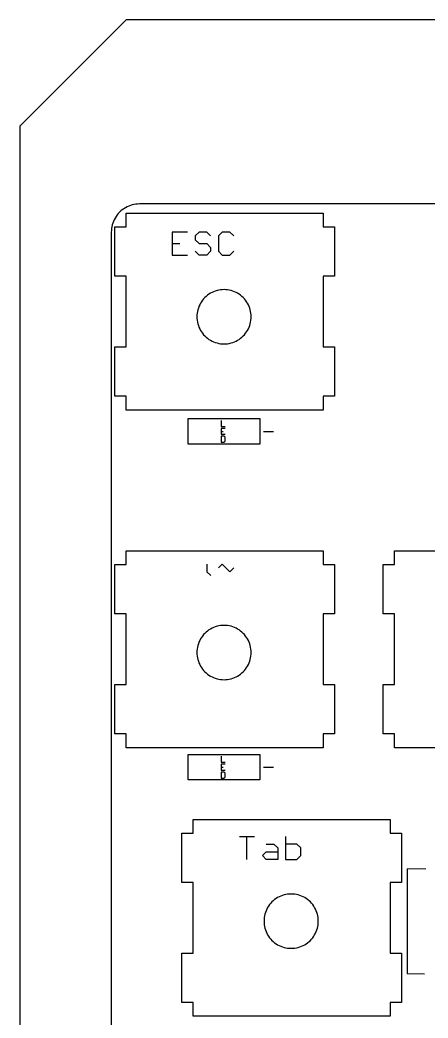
# Model space of a CAD drawing. Extents: x -174 to 183, y -92 to 46.
# Drawn here: x -174.5 to -145.5, y -24.8 to 46 of the extents above; entities that cross this region are included whole.
import ezdxf

# ---------------------------------------------------------------- set-up
doc = ezdxf.new("R2010")
doc.units = 0
doc.layers.get('0').update_dxf_attribs({"linetype": 'CONTINUOUS'})

msp = doc.modelspace()

# ---------------------------------------------------------------- linework, layer by layer
for p, q in [((-166.957, 45.98), (-174.497, 38.44)), ((175.943, 45.98), (-166.957, 45.98)), ((-174.497, 38.44), (-174.497, -83.988)), ((-167.124, 32.594), (-167.231, 32.518)), ((-167.013, 32.663), (-167.124, 32.594)), ((-166.898, 32.725), (-167.013, 32.663)), ((-166.779, 32.779), (-166.898, 32.725)), ((-166.656, 32.825), (-166.779, 32.779)), ((-166.531, 32.863), (-166.656, 32.825)), ((-166.403, 32.893), (-166.531, 32.863)), ((-166.274, 32.914), (-166.403, 32.893)), ((-166.144, 32.927), (-166.274, 32.914)), ((-166.013, 32.931), (-166.144, 32.927)), ((113.343, 32.931), (-166.013, 32.931)), ((-167.745, 31.931), (-167.807, 31.816)), ((-167.676, 32.042), (-167.745, 31.931)), ((-167.6, 32.149), (-167.676, 32.042)), ((-167.517, 32.25), (-167.6, 32.149)), ((-167.427, 32.345), (-167.517, 32.25)), ((-167.332, 32.435), (-167.427, 32.345)), ((-167.231, 32.518), (-167.332, 32.435)), ((-166.957, 32.281), (-152.987, 32.281)), ((-166.957, 31.3), (-166.957, 32.281)), ((-152.987, 32.281), (-152.987, 31.3)), ((-167.996, 31.192), (-168.009, 31.062)), ((-167.975, 31.321), (-167.996, 31.192)), ((-167.945, 31.449), (-167.975, 31.321)), ((-167.907, 31.574), (-167.945, 31.449)), ((-167.861, 31.696), (-167.907, 31.574)), ((-167.807, 31.816), (-167.861, 31.696)), ((-167.77, 31.3), (-166.957, 31.3)), ((-167.77, 27.8), (-167.77, 31.3)), ((-152.987, 31.3), (-152.174, 31.3)), ((-152.174, 31.3), (-152.174, 27.8)), ((-168.009, 31.062), (-168.013, 30.931)), ((-168.013, 30.931), (-168.013, -45.281)), ((-162.604, 30.937), (-163.688, 30.937)), ((-163.688, 30.937), (-163.688, 30.123)), ((-161.78, 30.937), (-162.051, 30.666)), ((-162.051, 30.666), (-162.051, 30.395)), ((-161.238, 30.937), (-161.78, 30.937)), ((-160.967, 30.666), (-161.238, 30.937)), ((-160.143, 30.937), (-160.414, 30.666)), ((-160.414, 30.666), (-160.414, 29.581)), ((-159.601, 30.937), (-160.143, 30.937)), ((-159.329, 30.666), (-159.601, 30.937)), ((-163.688, 30.123), (-163.146, 30.123)), ((-163.688, 30.123), (-163.688, 29.31)), ((-162.051, 30.395), (-161.78, 30.123)), ((-161.78, 30.123), (-161.238, 30.123)), ((-161.238, 30.123), (-160.967, 29.852)), ((-160.967, 29.852), (-160.967, 29.581)), ((-163.688, 29.31), (-162.604, 29.31)), ((-161.78, 29.31), (-162.051, 29.581)), ((-161.238, 29.31), (-161.78, 29.31)), ((-160.967, 29.581), (-161.238, 29.31)), ((-160.414, 29.581), (-160.143, 29.31)), ((-160.143, 29.31), (-159.601, 29.31)), ((-159.601, 29.31), (-159.329, 29.581)), ((-166.957, 27.8), (-167.77, 27.8)), ((-166.957, 22.791), (-166.957, 27.8)), ((-152.987, 27.8), (-152.987, 22.791)), ((-152.174, 27.8), (-152.987, 27.8)), ((-161.46, 26.2), (-161.54, 26.103)), ((-161.374, 26.292), (-161.46, 26.2)), ((-161.282, 26.378), (-161.374, 26.292)), ((-161.185, 26.458), (-161.282, 26.378)), ((-161.083, 26.532), (-161.185, 26.458)), ((-160.976, 26.598), (-161.083, 26.532)), ((-160.865, 26.658), (-160.976, 26.598)), ((-160.75, 26.71), (-160.865, 26.658)), ((-160.632, 26.754), (-160.75, 26.71)), ((-160.511, 26.791), (-160.632, 26.754)), ((-160.389, 26.819), (-160.511, 26.791)), ((-160.264, 26.84), (-160.389, 26.819)), ((-160.139, 26.852), (-160.264, 26.84)), ((-160.013, 26.856), (-160.139, 26.852)), ((-159.887, 26.852), (-160.013, 26.856)), ((-159.762, 26.84), (-159.887, 26.852)), ((-159.638, 26.819), (-159.762, 26.84)), ((-159.515, 26.791), (-159.638, 26.819)), ((-159.394, 26.754), (-159.515, 26.791)), ((-159.276, 26.71), (-159.394, 26.754)), ((-159.162, 26.658), (-159.276, 26.71)), ((-159.051, 26.598), (-159.162, 26.658)), ((-158.944, 26.532), (-159.051, 26.598)), ((-158.841, 26.458), (-158.944, 26.532)), ((-158.744, 26.378), (-158.841, 26.458)), ((-158.652, 26.292), (-158.744, 26.378)), ((-158.566, 26.2), (-158.652, 26.292)), ((-158.486, 26.103), (-158.566, 26.2)), ((-161.836, 25.55), (-161.873, 25.429)), ((-161.792, 25.668), (-161.836, 25.55)), ((-161.74, 25.783), (-161.792, 25.668)), ((-161.68, 25.894), (-161.74, 25.783)), ((-161.614, 26.001), (-161.68, 25.894)), ((-161.54, 26.103), (-161.614, 26.001)), ((-158.413, 26.001), (-158.486, 26.103)), ((-158.346, 25.894), (-158.413, 26.001)), ((-158.287, 25.783), (-158.346, 25.894)), ((-158.235, 25.668), (-158.287, 25.783)), ((-158.19, 25.55), (-158.235, 25.668)), ((-158.154, 25.429), (-158.19, 25.55)), ((-161.934, 25.057), (-161.938, 24.931)), ((-161.938, 24.931), (-161.934, 24.805)), ((-161.922, 25.182), (-161.934, 25.057)), ((-161.934, 24.805), (-161.922, 24.68)), ((-161.901, 25.307), (-161.922, 25.182)), ((-161.873, 25.429), (-161.901, 25.307)), ((-158.125, 25.307), (-158.154, 25.429)), ((-158.105, 25.182), (-158.125, 25.307)), ((-158.092, 25.057), (-158.105, 25.182)), ((-158.105, 24.68), (-158.092, 24.805)), ((-158.088, 24.931), (-158.092, 25.057)), ((-158.092, 24.805), (-158.088, 24.931)), ((-161.922, 24.68), (-161.901, 24.556)), ((-161.901, 24.556), (-161.873, 24.433)), ((-161.873, 24.433), (-161.836, 24.312)), ((-161.836, 24.312), (-161.792, 24.194)), ((-161.792, 24.194), (-161.74, 24.08)), ((-161.74, 24.08), (-161.68, 23.969)), ((-158.346, 23.969), (-158.287, 24.08)), ((-158.287, 24.08), (-158.235, 24.194)), ((-158.235, 24.194), (-158.19, 24.312)), ((-158.19, 24.312), (-158.154, 24.433)), ((-158.154, 24.433), (-158.125, 24.556)), ((-158.125, 24.556), (-158.105, 24.68)), ((-161.68, 23.969), (-161.614, 23.862)), ((-161.614, 23.862), (-161.54, 23.759)), ((-161.54, 23.759), (-161.46, 23.662)), ((-161.46, 23.662), (-161.374, 23.57)), ((-161.374, 23.57), (-161.282, 23.484)), ((-161.282, 23.484), (-161.185, 23.404)), ((-161.185, 23.404), (-161.083, 23.331)), ((-158.944, 23.331), (-158.841, 23.404)), ((-158.841, 23.404), (-158.744, 23.484)), ((-158.744, 23.484), (-158.652, 23.57)), ((-158.652, 23.57), (-158.566, 23.662)), ((-158.566, 23.662), (-158.486, 23.759)), ((-158.486, 23.759), (-158.413, 23.862)), ((-158.413, 23.862), (-158.346, 23.969)), ((-167.77, 19.291), (-167.77, 22.791)), ((-167.77, 22.791), (-166.957, 22.791)), ((-161.083, 23.331), (-160.976, 23.264)), ((-160.976, 23.264), (-160.865, 23.205)), ((-160.865, 23.205), (-160.75, 23.153)), ((-160.75, 23.153), (-160.632, 23.108)), ((-160.632, 23.108), (-160.511, 23.072)), ((-160.511, 23.072), (-160.389, 23.043)), ((-160.389, 23.043), (-160.264, 23.023)), ((-160.264, 23.023), (-160.139, 23.01)), ((-160.139, 23.01), (-160.013, 23.006)), ((-160.013, 23.006), (-159.887, 23.01)), ((-159.887, 23.01), (-159.762, 23.023)), ((-159.762, 23.023), (-159.638, 23.043)), ((-159.638, 23.043), (-159.515, 23.072)), ((-159.515, 23.072), (-159.394, 23.108)), ((-159.394, 23.108), (-159.276, 23.153)), ((-159.276, 23.153), (-159.162, 23.205)), ((-159.162, 23.205), (-159.051, 23.264)), ((-159.051, 23.264), (-158.944, 23.331)), ((-152.987, 22.791), (-152.174, 22.791)), ((-152.174, 22.791), (-152.174, 19.291)), ((-166.957, 19.291), (-167.77, 19.291)), ((-166.957, 18.311), (-166.957, 19.291)), ((-152.987, 19.291), (-152.987, 18.311)), ((-152.174, 19.291), (-152.987, 19.291)), ((-152.987, 18.311), (-166.957, 18.311)), ((-162.563, 15.906), (-162.563, 17.706)), ((-162.563, 17.706), (-157.463, 17.706)), ((-157.463, 17.706), (-157.463, 15.906)), ((-160.208, 17.581), (-160.208, 17.156)), ((-160.208, 17.156), (-159.924, 17.156)), ((-159.924, 17.019), (-160.208, 17.019)), ((-160.208, 17.019), (-160.208, 16.806)), ((-160.208, 16.806), (-160.066, 16.806)), ((-160.208, 16.806), (-160.208, 16.594)), ((-160.208, 16.594), (-159.924, 16.594)), ((-160.208, 16.456), (-160.208, 16.031)), ((-159.995, 16.456), (-160.208, 16.456)), ((-159.924, 16.385), (-159.995, 16.456)), ((-159.924, 16.102), (-159.924, 16.385)), ((-157.213, 16.806), (-156.513, 16.806)), ((-157.463, 15.906), (-162.563, 15.906)), ((-160.208, 16.031), (-159.995, 16.031)), ((-159.995, 16.031), (-159.924, 16.102)), ((-166.957, 7.36), (-166.957, 8.341)), ((-166.957, 8.341), (-152.987, 8.341)), ((-152.987, 8.341), (-152.987, 7.36)), ((-147.907, 8.341), (-133.937, 8.341)), ((-147.907, 7.36), (-147.907, 8.341)), ((-167.77, 3.86), (-167.77, 7.36)), ((-167.77, 7.36), (-166.957, 7.36)), ((-161.233, 7.396), (-161.233, 6.853)), ((-160.414, 7.124), (-160.143, 7.396)), ((-160.143, 7.396), (-159.601, 6.853)), ((-159.601, 6.853), (-159.329, 7.124)), ((-152.987, 7.36), (-152.174, 7.36)), ((-152.174, 7.36), (-152.174, 3.86)), ((-148.72, 3.86), (-148.72, 7.36)), ((-148.72, 7.36), (-147.907, 7.36)), ((-161.233, 6.853), (-160.962, 6.582)), ((-166.957, 3.86), (-167.77, 3.86)), ((-166.957, -1.149), (-166.957, 3.86)), ((-152.987, 3.86), (-152.987, -1.149)), ((-152.174, 3.86), (-152.987, 3.86)), ((-147.907, 3.86), (-148.72, 3.86)), ((-147.907, -1.149), (-147.907, 3.86)), ((-160.865, 2.845), (-160.976, 2.786)), ((-160.75, 2.897), (-160.865, 2.845)), ((-160.632, 2.941), (-160.75, 2.897)), ((-160.511, 2.978), (-160.632, 2.941)), ((-160.389, 3.007), (-160.511, 2.978)), ((-160.264, 3.027), (-160.389, 3.007)), ((-160.139, 3.039), (-160.264, 3.027)), ((-160.013, 3.044), (-160.139, 3.039)), ((-159.887, 3.039), (-160.013, 3.044)), ((-159.762, 3.027), (-159.887, 3.039)), ((-159.638, 3.007), (-159.762, 3.027)), ((-159.515, 2.978), (-159.638, 3.007)), ((-159.394, 2.941), (-159.515, 2.978)), ((-159.276, 2.897), (-159.394, 2.941)), ((-159.162, 2.845), (-159.276, 2.897)), ((-159.051, 2.786), (-159.162, 2.845)), ((-161.614, 2.188), (-161.68, 2.081)), ((-161.54, 2.29), (-161.614, 2.188)), ((-161.46, 2.388), (-161.54, 2.29)), ((-161.374, 2.48), (-161.46, 2.388)), ((-161.282, 2.566), (-161.374, 2.48)), ((-161.185, 2.646), (-161.282, 2.566)), ((-161.083, 2.719), (-161.185, 2.646)), ((-160.976, 2.786), (-161.083, 2.719)), ((-158.944, 2.719), (-159.051, 2.786)), ((-158.841, 2.646), (-158.944, 2.719)), ((-158.744, 2.566), (-158.841, 2.646)), ((-158.652, 2.48), (-158.744, 2.566)), ((-158.566, 2.388), (-158.652, 2.48)), ((-158.486, 2.29), (-158.566, 2.388)), ((-158.413, 2.188), (-158.486, 2.29)), ((-158.346, 2.081), (-158.413, 2.188)), ((-161.901, 1.494), (-161.922, 1.37)), ((-161.873, 1.617), (-161.901, 1.494)), ((-161.836, 1.737), (-161.873, 1.617)), ((-161.792, 1.855), (-161.836, 1.737)), ((-161.74, 1.97), (-161.792, 1.855)), ((-161.68, 2.081), (-161.74, 1.97)), ((-158.287, 1.97), (-158.346, 2.081)), ((-158.235, 1.855), (-158.287, 1.97)), ((-158.19, 1.737), (-158.235, 1.855)), ((-158.154, 1.617), (-158.19, 1.737)), ((-158.125, 1.494), (-158.154, 1.617)), ((-158.105, 1.37), (-158.125, 1.494)), ((-161.934, 1.245), (-161.938, 1.119)), ((-161.938, 1.119), (-161.934, 0.993)), ((-161.922, 1.37), (-161.934, 1.245)), ((-161.934, 0.993), (-161.922, 0.867)), ((-161.922, 0.867), (-161.901, 0.743)), ((-161.901, 0.743), (-161.873, 0.62)), ((-158.154, 0.62), (-158.125, 0.743)), ((-158.125, 0.743), (-158.105, 0.867)), ((-158.092, 1.245), (-158.105, 1.37)), ((-158.105, 0.867), (-158.092, 0.993)), ((-158.088, 1.119), (-158.092, 1.245)), ((-158.092, 0.993), (-158.088, 1.119)), ((-161.873, 0.62), (-161.836, 0.5)), ((-161.836, 0.5), (-161.792, 0.382)), ((-161.792, 0.382), (-161.74, 0.267)), ((-161.74, 0.267), (-161.68, 0.156)), ((-161.68, 0.156), (-161.614, 0.049)), ((-161.614, 0.049), (-161.54, -0.053)), ((-158.486, -0.053), (-158.413, 0.049)), ((-158.413, 0.049), (-158.346, 0.156)), ((-158.346, 0.156), (-158.287, 0.267)), ((-158.287, 0.267), (-158.235, 0.382)), ((-158.235, 0.382), (-158.19, 0.5)), ((-158.19, 0.5), (-158.154, 0.62)), ((-161.54, -0.053), (-161.46, -0.151)), ((-161.46, -0.151), (-161.374, -0.243)), ((-161.374, -0.243), (-161.282, -0.329)), ((-161.282, -0.329), (-161.185, -0.409)), ((-161.185, -0.409), (-161.083, -0.482)), ((-161.083, -0.482), (-160.976, -0.548)), ((-160.976, -0.548), (-160.865, -0.608)), ((-160.865, -0.608), (-160.75, -0.66)), ((-160.75, -0.66), (-160.632, -0.704)), ((-160.632, -0.704), (-160.511, -0.741)), ((-159.515, -0.741), (-159.394, -0.704)), ((-159.394, -0.704), (-159.276, -0.66)), ((-159.276, -0.66), (-159.162, -0.608)), ((-159.162, -0.608), (-159.051, -0.548)), ((-159.051, -0.548), (-158.944, -0.482)), ((-158.944, -0.482), (-158.841, -0.409)), ((-158.841, -0.409), (-158.744, -0.329)), ((-158.744, -0.329), (-158.652, -0.243)), ((-158.652, -0.243), (-158.566, -0.151)), ((-158.566, -0.151), (-158.486, -0.053)), ((-167.77, -4.649), (-167.77, -1.149)), ((-167.77, -1.149), (-166.957, -1.149)), ((-160.511, -0.741), (-160.389, -0.769)), ((-160.389, -0.769), (-160.264, -0.79)), ((-160.264, -0.79), (-160.139, -0.802)), ((-160.139, -0.802), (-160.013, -0.806)), ((-160.013, -0.806), (-159.887, -0.802)), ((-159.887, -0.802), (-159.762, -0.79)), ((-159.762, -0.79), (-159.638, -0.769)), ((-159.638, -0.769), (-159.515, -0.741)), ((-152.987, -1.149), (-152.174, -1.149)), ((-152.174, -1.149), (-152.174, -4.649)), ((-148.72, -1.149), (-147.907, -1.149)), ((-148.72, -4.649), (-148.72, -1.149)), ((-166.957, -4.649), (-167.77, -4.649)), ((-166.957, -5.629), (-166.957, -4.649)), ((-152.174, -4.649), (-152.987, -4.649)), ((-152.987, -4.649), (-152.987, -5.629)), ((-147.907, -4.649), (-148.72, -4.649)), ((-147.907, -5.629), (-147.907, -4.649)), ((-152.987, -5.629), (-166.957, -5.629)), ((-133.937, -5.629), (-147.907, -5.629)), ((-162.563, -7.906), (-162.563, -6.106)), ((-162.563, -6.106), (-157.463, -6.106)), ((-160.208, -6.231), (-160.208, -6.656)), ((-157.463, -6.106), (-157.463, -7.906)), ((-160.208, -6.656), (-159.924, -6.656)), ((-159.924, -6.794), (-160.208, -6.794)), ((-160.208, -6.794), (-160.208, -7.006)), ((-160.208, -7.006), (-160.066, -7.006)), ((-160.208, -7.006), (-160.208, -7.219)), ((-157.213, -7.006), (-156.513, -7.006)), ((-160.208, -7.219), (-159.924, -7.219)), ((-160.208, -7.356), (-160.208, -7.781)), ((-159.995, -7.356), (-160.208, -7.356)), ((-160.208, -7.781), (-159.995, -7.781)), ((-159.924, -7.427), (-159.995, -7.356)), ((-159.995, -7.781), (-159.924, -7.71)), ((-159.924, -7.71), (-159.924, -7.427)), ((-157.463, -7.906), (-162.563, -7.906)), ((-162.194, -11.69), (-162.194, -10.709)), ((-162.194, -10.709), (-148.224, -10.709)), ((-148.224, -10.709), (-148.224, -11.69)), ((-163.007, -11.69), (-162.194, -11.69)), ((-163.007, -15.19), (-163.007, -11.69)), ((-158.926, -11.926), (-158.384, -11.926)), ((-158.384, -13.553), (-158.384, -11.926)), ((-158.384, -11.926), (-157.841, -11.926)), ((-155.652, -11.926), (-155.652, -12.468)), ((-148.224, -11.69), (-147.412, -11.69)), ((-147.412, -11.69), (-147.412, -15.19)), ((-157.018, -12.468), (-156.475, -12.468)), ((-156.475, -12.468), (-156.204, -12.739)), ((-156.204, -12.739), (-156.204, -13.01)), ((-154.838, -12.468), (-155.652, -12.468)), ((-155.652, -12.468), (-155.652, -13.553)), ((-154.567, -12.739), (-154.838, -12.468)), ((-154.567, -13.281), (-154.567, -12.739)), ((-157.289, -13.281), (-157.018, -13.01)), ((-157.018, -13.553), (-157.289, -13.281)), ((-157.018, -13.01), (-156.204, -13.01)), ((-156.204, -13.01), (-156.204, -13.553)), ((-154.838, -13.553), (-154.567, -13.281)), ((-156.204, -13.553), (-157.018, -13.553)), ((-155.652, -13.553), (-154.838, -13.553)), ((-147.019, -14.231), (-145.694, -14.206)), ((-147.019, -14.231), (-147.019, -21.632)), ((-162.194, -15.19), (-163.007, -15.19)), ((-162.194, -20.199), (-162.194, -15.19)), ((-148.224, -15.19), (-148.224, -20.199)), ((-147.412, -15.19), (-148.224, -15.19)), ((-156.213, -16.264), (-156.32, -16.331)), ((-156.102, -16.205), (-156.213, -16.264)), ((-155.987, -16.153), (-156.102, -16.205)), ((-155.869, -16.109), (-155.987, -16.153)), ((-155.749, -16.072), (-155.869, -16.109)), ((-155.626, -16.043), (-155.749, -16.072)), ((-155.502, -16.023), (-155.626, -16.043)), ((-155.377, -16.011), (-155.502, -16.023)), ((-155.251, -16.006), (-155.377, -16.011)), ((-155.125, -16.011), (-155.251, -16.006)), ((-154.999, -16.023), (-155.125, -16.011)), ((-154.875, -16.043), (-154.999, -16.023)), ((-154.752, -16.072), (-154.875, -16.043)), ((-154.632, -16.109), (-154.752, -16.072)), ((-154.514, -16.153), (-154.632, -16.109)), ((-154.399, -16.205), (-154.514, -16.153)), ((-154.288, -16.264), (-154.399, -16.205)), ((-154.181, -16.331), (-154.288, -16.264)), ((-156.918, -16.969), (-156.977, -17.08)), ((-156.851, -16.862), (-156.918, -16.969)), ((-156.778, -16.76), (-156.851, -16.862)), ((-156.698, -16.662), (-156.778, -16.76)), ((-156.612, -16.57), (-156.698, -16.662)), ((-156.52, -16.484), (-156.612, -16.57)), ((-156.423, -16.404), (-156.52, -16.484)), ((-156.32, -16.331), (-156.423, -16.404)), ((-154.079, -16.404), (-154.181, -16.331)), ((-153.981, -16.484), (-154.079, -16.404)), ((-153.889, -16.57), (-153.981, -16.484)), ((-153.803, -16.662), (-153.889, -16.57)), ((-153.723, -16.76), (-153.803, -16.662)), ((-153.65, -16.862), (-153.723, -16.76)), ((-153.584, -16.969), (-153.65, -16.862)), ((-153.524, -17.08), (-153.584, -16.969)), ((-157.159, -17.68), (-157.172, -17.805)), ((-157.139, -17.556), (-157.159, -17.68)), ((-157.11, -17.433), (-157.139, -17.556)), ((-157.073, -17.313), (-157.11, -17.433)), ((-157.029, -17.195), (-157.073, -17.313)), ((-156.977, -17.08), (-157.029, -17.195)), ((-153.472, -17.195), (-153.524, -17.08)), ((-153.428, -17.313), (-153.472, -17.195)), ((-153.391, -17.433), (-153.428, -17.313)), ((-153.363, -17.556), (-153.391, -17.433)), ((-153.342, -17.68), (-153.363, -17.556)), ((-153.33, -17.805), (-153.342, -17.68)), ((-157.172, -17.805), (-157.176, -17.931)), ((-157.176, -17.931), (-157.172, -18.057)), ((-157.172, -18.057), (-157.159, -18.183)), ((-157.159, -18.183), (-157.139, -18.307)), ((-157.139, -18.307), (-157.11, -18.43)), ((-153.391, -18.43), (-153.363, -18.307)), ((-153.363, -18.307), (-153.342, -18.183)), ((-153.342, -18.183), (-153.33, -18.057)), ((-153.326, -17.931), (-153.33, -17.805)), ((-153.33, -18.057), (-153.326, -17.931)), ((-157.11, -18.43), (-157.073, -18.55)), ((-157.073, -18.55), (-157.029, -18.668)), ((-157.029, -18.668), (-156.977, -18.783)), ((-156.977, -18.783), (-156.918, -18.894)), ((-156.918, -18.894), (-156.851, -19.001)), ((-156.851, -19.001), (-156.778, -19.103)), ((-156.778, -19.103), (-156.698, -19.201)), ((-153.803, -19.201), (-153.723, -19.103)), ((-153.723, -19.103), (-153.65, -19.001)), ((-153.65, -19.001), (-153.584, -18.894)), ((-153.584, -18.894), (-153.524, -18.783)), ((-153.524, -18.783), (-153.472, -18.668)), ((-153.472, -18.668), (-153.428, -18.55)), ((-153.428, -18.55), (-153.391, -18.43)), ((-156.698, -19.201), (-156.612, -19.293)), ((-156.612, -19.293), (-156.52, -19.379)), ((-156.52, -19.379), (-156.423, -19.459)), ((-156.423, -19.459), (-156.32, -19.532)), ((-156.32, -19.532), (-156.213, -19.598)), ((-156.213, -19.598), (-156.102, -19.658)), ((-156.102, -19.658), (-155.987, -19.71)), ((-155.987, -19.71), (-155.869, -19.754)), ((-155.869, -19.754), (-155.749, -19.791)), ((-155.749, -19.791), (-155.626, -19.819)), ((-154.875, -19.819), (-154.752, -19.791)), ((-154.752, -19.791), (-154.632, -19.754)), ((-154.632, -19.754), (-154.514, -19.71)), ((-154.514, -19.71), (-154.399, -19.658)), ((-154.399, -19.658), (-154.288, -19.598)), ((-154.288, -19.598), (-154.181, -19.532)), ((-154.181, -19.532), (-154.079, -19.459)), ((-154.079, -19.459), (-153.981, -19.379)), ((-153.981, -19.379), (-153.889, -19.293)), ((-153.889, -19.293), (-153.803, -19.201)), ((-163.007, -20.199), (-162.194, -20.199)), ((-163.007, -23.699), (-163.007, -20.199)), ((-155.626, -19.819), (-155.502, -19.84)), ((-155.502, -19.84), (-155.377, -19.852)), ((-155.377, -19.852), (-155.251, -19.856)), ((-155.251, -19.856), (-155.125, -19.852)), ((-155.125, -19.852), (-154.999, -19.84)), ((-154.999, -19.84), (-154.875, -19.819)), ((-148.224, -20.199), (-147.412, -20.199)), ((-147.412, -20.199), (-147.412, -23.699)), ((-147.019, -21.632), (-145.794, -21.656)), ((-162.194, -23.699), (-163.007, -23.699)), ((-162.194, -24.679), (-162.194, -23.699)), ((-148.224, -23.699), (-148.224, -24.679)), ((-147.412, -23.699), (-148.224, -23.699)), ((-148.224, -24.679), (-162.194, -24.679))]:
    msp.add_line(p, q)

doc.saveas('drawing.dxf')
